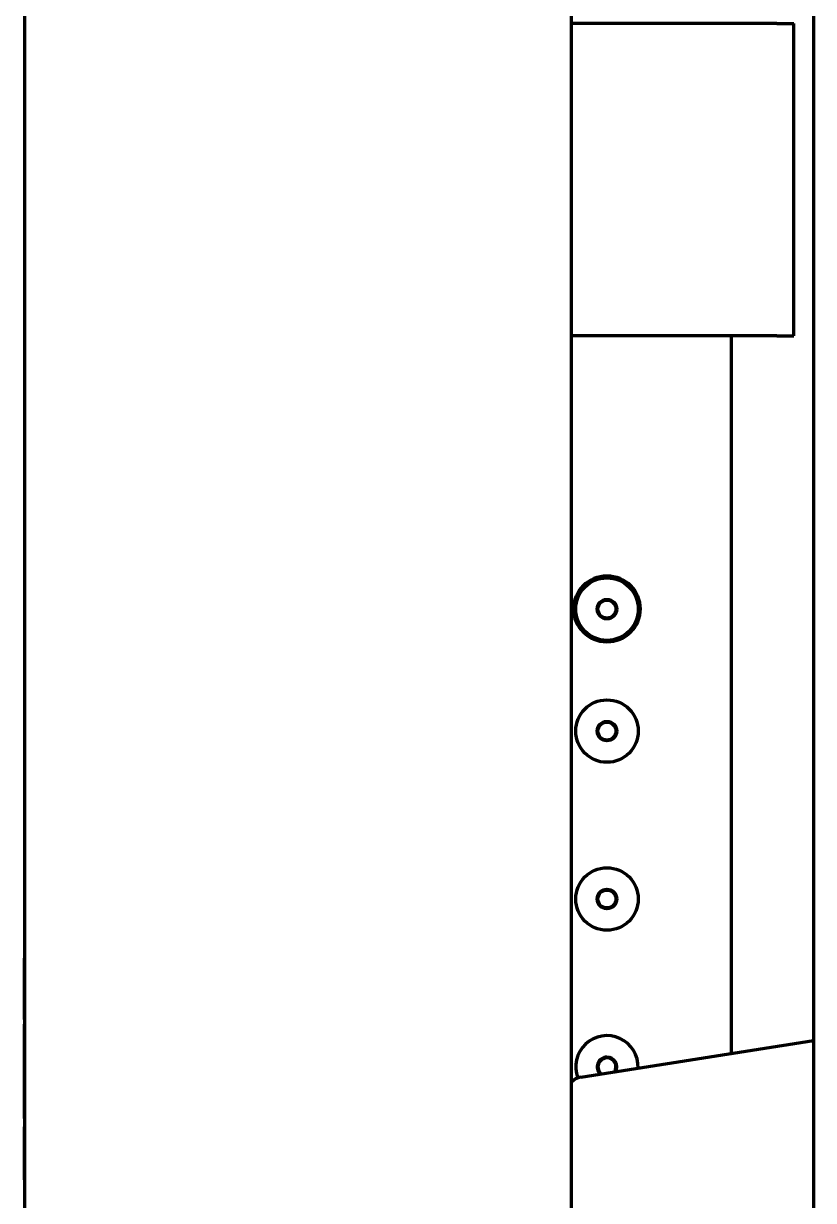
# Model space of a CAD drawing. Header units: inches. Extents: x -3055 to 7244, y 299 to 5591.
# Drawn here: x 854.9 to 956.1, y 2399.3 to 2550 of the extents above; entities that cross this region are included whole.
import ezdxf

# ---------------------------------------------------------------- set-up
doc = ezdxf.new("R2010")
doc.units = ezdxf.units.IN

msp = doc.modelspace()

# ---------------------------------------------------------------- linework, layer by layer
at = {"linetype": 'Continuous', "lineweight": 70}
for p, q in [((956.09, 3810.02), (956.09, 2144.82)), ((855.09, 2160.63), (855.09, 3808.63)), ((925.09, 2170.63), (925.09, 3808.63)), ((951.38, 2550.03), (925.09, 2550.03)), ((951.38, 2550.03), (953.58, 2550.03)), ((953.58, 2510.03), (953.58, 2550.03)), ((951.38, 2510.03), (925.09, 2510.03)), ((945.58, 2418.18), (945.58, 2510.05)), ((951.38, 2510.03), (953.58, 2510.03)), ((855.09, 2430.56), (854.92, 2430.56)), ((855.09, 2426.77), (854.99, 2426.77)), ((854.99, 2421.86), (854.92, 2421.86)), ((854.99, 2421.81), (854.92, 2421.81)), ((854.99, 2421.81), (854.92, 2421.81)), ((854.92, 2421.33), (854.99, 2421.33)), ((855.09, 2421.86), (854.99, 2421.86)), ((854.99, 2419.74), (854.92, 2419.74)), ((854.99, 2419.73), (854.92, 2419.73)), ((855.09, 2419.66), (854.99, 2419.66)), ((855.09, 2419.65), (854.99, 2419.65)), ((926.28, 2415.1), (956.09, 2419.82)), ((854.92, 2417.72), (855.09, 2417.72)), ((854.99, 2417.68), (854.92, 2417.68)), ((854.92, 2412.74), (855.09, 2412.74)), ((855.09, 2409.84), (854.99, 2409.84)), ((854.92, 2402.02), (855.09, 2402.02))]:
    msp.add_line(p, q, dxfattribs=at)
for centre, radius in [((929.64, 2475.08), 4.25), ((929.64, 2475.05), 4), ((929.64, 2475.05), 1.25), ((929.64, 2475.05), 1.15), ((929.64, 2459.43), 4), ((929.64, 2459.43), 1.25), ((929.64, 2459.43), 1.15), ((929.64, 2437.93), 4), ((929.64, 2437.93), 1.25), ((929.64, 2437.93), 1.15)]:
    msp.add_circle(centre, radius, dxfattribs=at)
for centre, radius, start, end in [((929.64, 2416.43), 4, 357.6994, 200.8406), ((929.64, 2416.43), 1.25, 90, 227.7956), ((929.64, 2416.43), 1.15, 90, 231.9244), ((929.64, 2416.43), 1.25, 330.2044, 90), ((929.64, 2416.43), 1.15, 326.0756, 90), ((926.59, 2413.13), 2, 99, 138.5913)]:
    msp.add_arc(centre, radius, start, end, dxfattribs=at)
for points, weights, knots in [([(854.99, 2430.32), (854.99, 2430.24), (854.99, 2430.14), (854.99, 2429.9), (854.99, 2429.77), (854.99, 2429.47), (854.99, 2429.3), (854.99, 2428.93), (854.99, 2428.73), (854.99, 2428.37), (854.99, 2428.23), (854.99, 2427.91), (854.99, 2427.74), (854.99, 2427.37), (854.99, 2427.19), (854.99, 2427.01), (854.99, 2426.97), (854.99, 2426.92), (854.99, 2426.82), (854.99, 2426.79), (854.99, 2426.77)], [0.500028842012, 0.499990385996, 0.499990385996, 0.499988375681, 0.499988375681, 0.499988541707, 0.499988541707, 0.499991391939, 0.499991391939, 0.500012460237, 0.500012460237, 0.500022825709, 0.500022825709, 0.500028062928, 0.500028062928, 0.500028842012, 0.49786557683, 0.49786557683, 0.500028842012, 0.500028842012, 0.500028842012], [0, 0, 0, 0, 0.161192, 0.161192, 0.321006, 0.321006, 0.481112, 0.481112, 0.643175, 0.643175, 0.740375, 0.740375, 0.855409, 0.855409, 0.969268, 0.969268, 0.969268, 0.991092, 0.991092, 1, 1, 1, 1]), ([(854.99, 2426.96), (854.99, 2426.89), (854.99, 2426.82), (854.99, 2426.25), (854.99, 2425.68), (854.99, 2424.75), (854.99, 2424.45), (854.99, 2423.83), (854.99, 2423.51), (854.99, 2422.96), (854.99, 2422.73), (854.99, 2422.5)], [0.499932201946, 0.499958801901, 0.499991015257, 0.499803958143, 0.499803958143, 0.499983511469, 0.499983511469, 0.499967570397, 0.499967570397, 0.499990728416, 0.49997723379, 0.499988358135], [0, 0, 0, 0, 0.063095, 0.063095, 0.497044, 0.497044, 0.692376, 0.692376, 0.878108, 0.878108, 1, 1, 1, 1]), ([(854.99, 2421.86), (854.99, 2421.86), (854.99, 2421.86), (854.99, 2421.86), (854.99, 2421.86), (854.99, 2421.85), (854.99, 2421.85), (854.99, 2421.83), (854.99, 2421.83), (854.99, 2421.82), (854.99, 2421.81), (854.99, 2421.8), (854.99, 2421.79), (854.99, 2421.77), (854.99, 2421.75), (854.99, 2421.73), (854.99, 2421.63), (854.99, 2421.53), (854.99, 2421.32), (854.99, 2421.2), (854.99, 2420.95), (854.99, 2420.82), (854.99, 2420.35), (854.99, 2420), (854.99, 2419.66)], [0.500006319012, 0.500006319012, 0.500006319012, 0.499835970951, 0.499835970951, 0.499669135356, 0.499669135356, 0.499745480038, 0.499745480038, 0.500006319012, 0.47470960807, 0.47470960807, 0.500006319012, 0.487512318962, 0.487512318962, 0.500006319012, 0.500000843018, 0.500000843018, 0.499978386677, 0.499978386677, 0.499994078266, 0.499994078266, 0.500006319012, 0.500006319012, 0.500006319012], [0, 0, 0, 0, 0.053398, 0.053398, 0.11603, 0.11603, 0.171869, 0.171869, 0.2168, 0.2168, 0.2168, 0.235167, 0.235167, 0.235167, 0.256769, 0.256769, 0.256769, 0.362784, 0.362784, 0.487547, 0.487547, 0.630817, 0.630817, 1, 1, 1, 1]), ([(854.99, 2419.66), (854.99, 2419.63), (854.99, 2419.59), (854.99, 2419.56), (854.99, 2419.55), (854.99, 2419.51), (854.99, 2419.46), (854.99, 2419.41), (854.99, 2419.34), (854.99, 2419.27), (854.99, 2419.05), (854.99, 2418.84), (854.99, 2418.51), (854.99, 2418.4), (854.99, 2418.19), (854.99, 2418.1), (854.99, 2417.92), (854.99, 2417.83), (854.99, 2417.75), (854.99, 2417.74), (854.99, 2417.73), (854.99, 2417.73), (854.99, 2417.72), (854.99, 2417.72), (854.99, 2417.72)], [0.500031347362, 0.499989550879, 0.499989550879, 0.500031347362, 0.483433625463, 0.483433625463, 0.500031347362, 0.479890011286, 0.479890011286, 0.500031347362, 0.49996284426, 0.49996284426, 0.500026964385, 0.500026964385, 0.500020298158, 0.500020298158, 0.500030640052, 0.500030640052, 0.500031347362, 0.481639258984, 0.481639258984, 0.500031347362, 0.460249264193, 0.454144475736, 0.481716981993], [0, 0, 0, 0, 0.277118, 0.277118, 0.277118, 0.360245, 0.360245, 0.360245, 0.438243, 0.438243, 0.438243, 0.671934, 0.671934, 0.791602, 0.791602, 0.894054, 0.894054, 0.983333, 0.983333, 0.983333, 0.993023, 0.993023, 0.993023, 1, 1, 1, 1]), ([(854.99, 2417.96), (854.99, 2417.96), (854.99, 2417.94), (854.99, 2417.91), (854.99, 2417.88), (854.99, 2417.81), (854.99, 2417.72), (854.99, 2417.64), (854.99, 2417.53), (854.99, 2417.42), (854.99, 2417.39), (854.99, 2417.37), (854.99, 2417.35), (854.99, 2417.29), (854.99, 2417.24), (854.99, 2417.12), (854.99, 2417.05), (854.99, 2416.92), (854.99, 2416.85), (854.99, 2416.64), (854.99, 2416.5), (854.99, 2416.24), (854.99, 2416.13), (854.99, 2415.91), (854.99, 2415.81), (854.99, 2415.7), (854.99, 2415.61), (854.99, 2415.5), (854.99, 2415.39), (854.99, 2415.13), (854.99, 2414.84), (854.99, 2414.56), (854.99, 2414.27), (854.99, 2414.01), (854.99, 2413.78), (854.99, 2413.52), (854.99, 2413.31), (854.99, 2413.16), (854.99, 2412.99), (854.99, 2412.87), (854.99, 2412.8), (854.99, 2412.76), (854.99, 2412.74), (854.99, 2412.74), (854.99, 2412.74), (854.99, 2412.74)], [0.497835431782, 0.496473208678, 0.497205180538, 0.500031347362, 0.485548563835, 0.485548563835, 0.500031347362, 0.448785805263, 0.448785805263, 0.500031347362, 0.49069969115, 0.49069969115, 0.500031347362, 0.499995742455, 0.499995742455, 0.499957346073, 0.499957346073, 0.499992962003, 0.499992962003, 0.499961881403, 0.499961881403, 0.499493775666, 0.499493775666, 0.498985161417, 0.498985161417, 0.500031347362, 0.49831294949, 0.49831294949, 0.500031347362, 0.489188546761, 0.489188546761, 0.500031347362, 0.488022255652, 0.488022255652, 0.500031347362, 0.491459140961, 0.491459140961, 0.500031347362, 0.496327264528, 0.496327264528, 0.500031347362, 0.498848174573, 0.498848174573, 0.499961542433, 0.499918988221, 0.499903684727], [0, 0, 0, 0, 0.06302, 0.06302, 0.06302, 0.11599, 0.11599, 0.11599, 0.155557, 0.155557, 0.155557, 0.165574, 0.165574, 0.165574, 0.19508, 0.19508, 0.23059, 0.23059, 0.270219, 0.270219, 0.354272, 0.354272, 0.413276, 0.413276, 0.459406, 0.459406, 0.459406, 0.501747, 0.501747, 0.501747, 0.598748, 0.598748, 0.598748, 0.691917, 0.691917, 0.691917, 0.794194, 0.794194, 0.794194, 0.910545, 0.910545, 0.910545, 0.968655, 0.968655, 1, 1, 1, 1]), ([(854.99, 2416.67), (854.99, 2416.62), (854.99, 2416.57), (854.99, 2416.23), (854.99, 2415.94), (854.99, 2415.64), (854.99, 2415.4), (854.99, 2415.16), (854.99, 2414.93)], [0.50196344223, 0.502210191051, 0.502495261428, 0.501520102122, 0.501520102122, 0.502818653362, 0.501398417643, 0.501188314876, 0.502188345061], [0, 0, 0, 0, 0.080856, 0.080856, 0.587305, 0.587305, 0.587305, 1, 1, 1, 1]), ([(854.99, 2413.41), (854.99, 2413.31), (854.99, 2413.21), (854.99, 2413.13), (854.99, 2413.04), (854.99, 2412.96), (854.99, 2412.91), (854.99, 2412.85), (854.99, 2412.82), (854.99, 2412.8), (854.99, 2412.78), (854.99, 2412.77), (854.99, 2412.77)], [0.502306397205, 0.501711556762, 0.501882308814, 0.502818653362, 0.499788995854, 0.499788995854, 0.502818653362, 0.500315765195, 0.500315765195, 0.502818653362, 0.502307021428, 0.50228093115, 0.502740382528], [0, 0, 0, 0, 0.223616, 0.223616, 0.223616, 0.454838, 0.454838, 0.454838, 0.699442, 0.699442, 0.699442, 1, 1, 1, 1]), ([(854.99, 2412.72), (854.99, 2412.64), (854.99, 2412.56), (854.99, 2412.33), (854.99, 2412.17), (854.99, 2411.84), (854.99, 2411.66), (854.99, 2411.33), (854.99, 2411.16), (854.99, 2410.61), (854.99, 2410.23), (854.99, 2409.84)], [0.502805667267, 0.502799397445, 0.502803726143, 0.502815933998, 0.502815933998, 0.502815977034, 0.502815977034, 0.502814890851, 0.502814890851, 0.502818653362, 0.502818653362, 0.502818653362], [0, 0, 0, 0, 0.082221, 0.082221, 0.247039, 0.247039, 0.427677, 0.427677, 0.59833, 0.59833, 1, 1, 1, 1]), ([(854.99, 2408.75), (854.99, 2408.42), (854.99, 2408.09), (854.99, 2407.36), (854.99, 2406.97), (854.99, 2406.21), (854.99, 2405.84), (854.99, 2405.05), (854.99, 2404.65), (854.99, 2403.92), (854.99, 2403.6), (854.99, 2403.05), (854.99, 2402.81), (854.99, 2402.43), (854.99, 2402.28), (854.99, 2402.12), (854.99, 2402.08), (854.99, 2402.04), (854.99, 2402.02), (854.99, 2402.02), (854.99, 2402.02), (854.99, 2402.02)], [0.500015738769, 0.500013224492, 0.50001759224, 0.499988344513, 0.499988344513, 0.499984734416, 0.499984734416, 0.499859741035, 0.499859741035, 0.499772165641, 0.499772165641, 0.499731419008, 0.499731419008, 0.499559423038, 0.499559423038, 0.499666780446, 0.499666780446, 0.499918789299, 0.499918789299, 0.500028452945, 0.500028065254, 0.500027678939], [0, 0, 0, 0, 0.097664, 0.097664, 0.220881, 0.220881, 0.34235, 0.34235, 0.488521, 0.488521, 0.624794, 0.624794, 0.751368, 0.751368, 0.868563, 0.868563, 0.9276, 0.9276, 0.999748, 0.999748, 1, 1, 1, 1])]:
    msp.add_rational_spline(points, weights, degree=3, knots=knots, dxfattribs=at)

doc.saveas('drawing.dxf')
